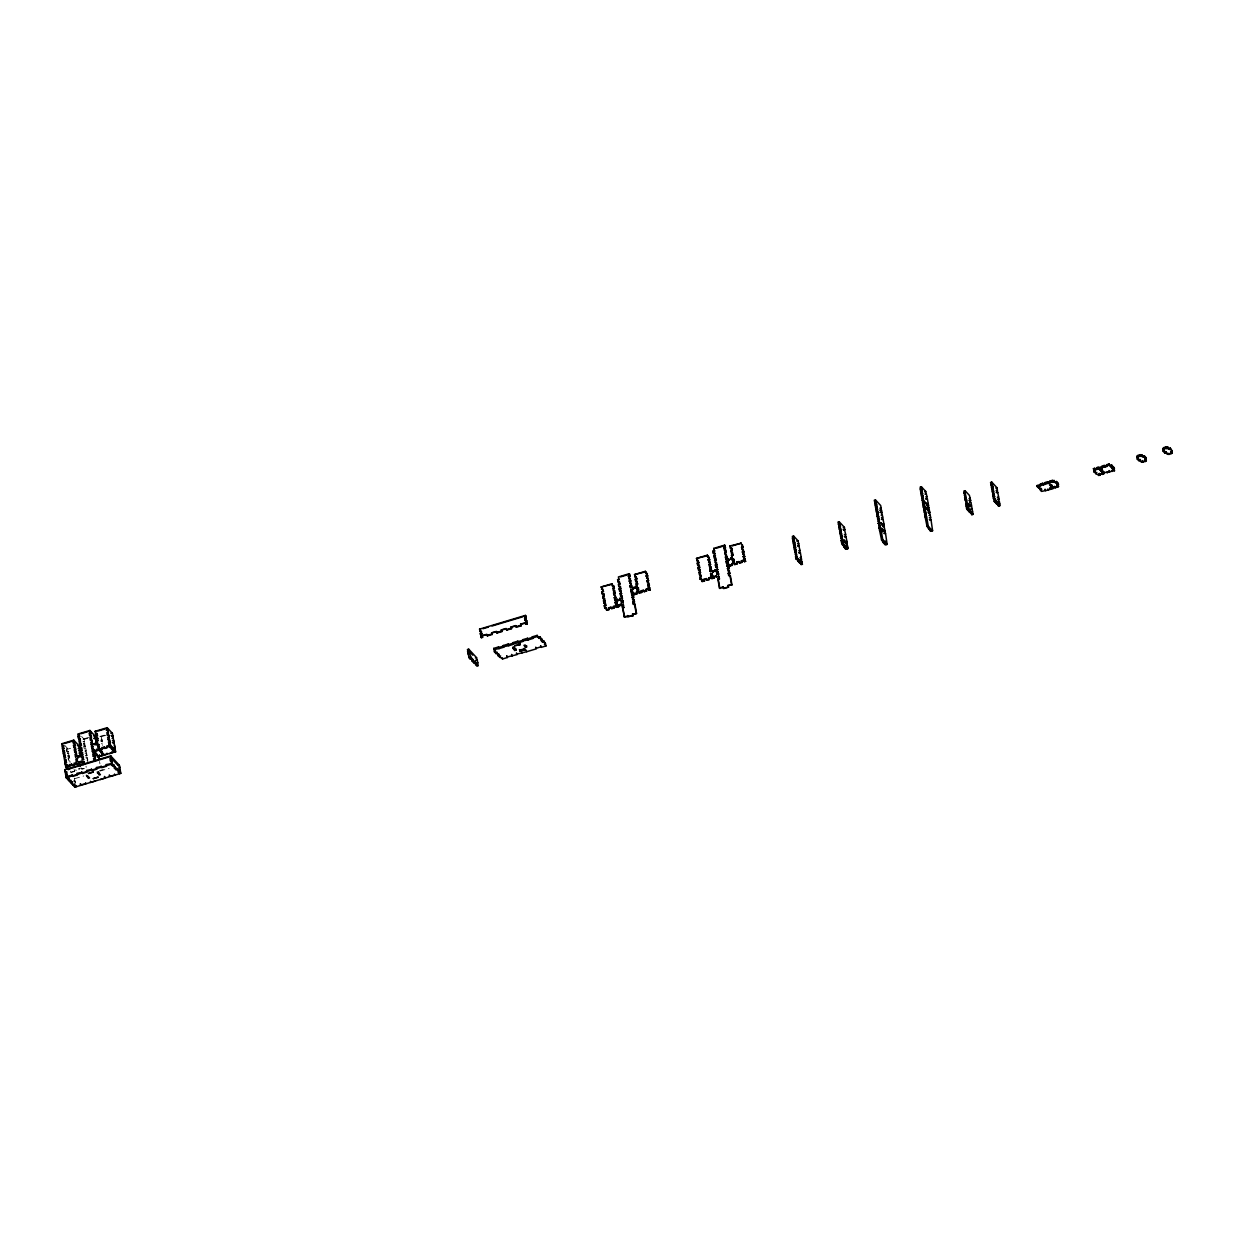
<?xml version="1.0" encoding="UTF-8"?>
<svg xmlns="http://www.w3.org/2000/svg" width="1234" height="1234" viewBox="0 0 1234 1234"><rect width="100%" height="100%" fill="white"/><g stroke="black" fill="none" stroke-linecap="round" stroke-linejoin="round"><path stroke-width="0.75" stroke-dasharray="5 3.75" d="M88.617 737.423L83.789 738.873L87.83 761.995M87.845 738.256L83.017 739.706L84.221 746.647L85.439 746.277L85.038 743.963L83.388 743.855L85.038 743.963M82.986 741.541L84.622 741.649L83.418 742.02M99.892 736.482L104.319 735.156M105.769 735.325L100.34 736.945L101.142 741.572L102.345 741.218L101.944 738.904L100.309 738.796L101.944 738.904M66.482 748.93L67.716 754.02L68.934 753.666L68.518 751.352L66.883 751.244L66.482 748.93L70.909 747.603M66.914 749.393L70.539 748.313M66.883 751.244L68.518 751.352M84.19 748.483L83.789 746.169L85.439 746.277M67.284 753.558L68.934 753.666M84.637 748.961L85.84 748.591L86.241 750.904L85.038 751.275L85.84 755.887L87.043 755.532L86.642 753.218L85.007 753.11L84.606 750.796L86.241 750.904M101.543 743.886L102.314 743.053M69.335 755.979L67.685 755.871L69.335 755.979L69.736 758.293L68.086 758.185L69.736 758.293M86.642 753.218L85.007 753.11M85.809 757.738L87.46 757.846L87.861 760.159L86.21 760.051L87.861 760.159M86.241 758.2L87.46 757.846M73.932 769.815L76.554 770.247M78.976 769.522L78.775 768.366L81.614 768.119L81.814 769.276L81.182 767.641M81.382 768.797L84.236 768.551L79.408 769.985L79.207 768.828M74.364 770.278L74.58 771.435L70.955 772.53L69.212 770.648M99.63 770.602L103.255 769.507M74.703 778.669L83.758 775.955M100.062 771.065L109.132 768.35M73.469 780.875L75.104 780.983L75.505 783.297M73.901 781.338L75.104 780.983M102.345 741.218L101.142 741.572M81.614 736.528L84.221 739.336L84.622 741.649M87.043 755.532L85.84 755.887M64.43 745.043L67.685 748.56L70.107 762.442M74.58 771.435L70.508 772.052L70.307 770.895M101.111 736.112L102.715 745.367M99.538 761.532L99.939 763.831M86.01 766.191L86.226 767.347M74.271 778.191L75.073 782.819M68.117 756.334L68.934 760.962L70.137 760.607L68.502 760.499L68.086 758.185"/><path stroke-width="1.5" d="M95.095 743.392L96.314 743.022L95.095 736.081L89.881 730.451L77.804 734.076L81.876 755.362L80.225 755.254L80.858 756.874M81.058 733.69L87.506 731.762M78.637 736.852L79.855 736.497L78.205 736.389L78.606 738.703L80.256 738.811M89.912 735.911L89.079 733.119L90.714 733.227L90.313 730.914L89.11 731.284L91.285 733.628M98.381 740.678L96.73 740.57L97.579 743.346L95.126 731.315L107.204 727.69L112.417 733.335L115.641 751.83L97.085 756.797L98.288 756.427L99.136 759.218L98.535 755.748M96.761 731.423L95.126 731.315M98.365 730.944L104.813 729.016M68.348 769.707L65.741 766.9L61.7 743.763L73.778 740.153L78.991 745.783L80.611 755.023L79.392 755.393M89.48 735.433L91.131 735.541L91.532 737.855L89.881 737.747L90.73 740.539M96.73 733.274L95.527 733.628L97.162 733.736L97.563 736.05M106.417 728.523L106.386 730.374L108.037 730.482L108.438 732.795L106.803 732.688L107.636 735.464M618.789 579.27L617.586 579.641L619.221 579.749L618.388 576.957L629.263 573.702L630.096 576.479L628.445 576.371L630.096 576.479M713.792 548.374L714.625 551.151L713.792 548.374L724.667 545.104L725.499 547.896L723.849 547.788L725.499 547.896M875.477 499.909L874.274 500.264L875.523 505.369L876.726 504.999L875.477 499.909L880.69 505.539L881.107 507.853L879.888 508.207M63.335 743.871L61.7 743.763M64.955 743.392L71.402 741.464M620.625 576.88L629.695 574.165M716.029 548.297L725.098 545.582M921.382 486.751L920.178 487.106L920.579 489.42L921.783 489.065L921.382 486.751L925.731 491.441L926.965 496.546L925.762 496.901M93.46 735.973L94.663 735.618L95.496 738.395L94.293 738.765M63.752 746.184L62.533 746.555M73.007 740.971L72.976 742.822L74.611 742.93L75.027 745.243L73.377 745.135L74.21 747.912M80.657 741.125L79.454 741.48M97.131 735.587L95.928 735.942L96.329 738.256L97.98 738.364M634.893 576.88L636.112 576.525L636.945 579.301L634.492 574.566L645.367 571.311L647.819 576.047L646.169 575.939L647.819 576.047M713.391 553.356L715.026 553.464L713.391 553.356L712.99 551.043L714.193 550.673M732.348 550.703L730.698 550.595L732.348 550.703L729.896 545.968L741.202 543.191L732.148 545.906M874.675 502.577L875.893 502.223M921.351 488.587L922.6 493.693L921.382 494.047L920.148 488.957L921.783 489.065M634.492 574.566L645.798 571.774M875.107 503.056L876.325 502.685M93.861 738.287L95.064 737.932M62.934 748.868L64.153 748.498L62.502 748.39L62.919 750.704L64.554 750.812M80.626 742.961L79.423 743.331L81.058 743.423L81.459 745.737M90.283 740.061L91.933 740.169L92.334 742.482L90.699 742.374L91.532 745.166M107.204 735.001L108.839 735.109L109.24 737.423L107.605 737.315L108.438 740.091M112.417 733.335L110.767 733.227M601.482 589.328L602.686 588.973L603.519 591.749L601.081 587.014L611.941 583.759L614.393 588.495L612.758 588.387L614.393 588.495M617.586 579.641L620.023 584.361L619.19 581.584M628.445 576.371L630.898 581.106L629.263 580.998L630.898 581.106M645.367 571.311L645.768 573.625L647.403 573.733M696.886 560.73L698.089 560.375L698.922 563.151L696.47 558.416L707.344 555.161L709.797 559.897L708.162 559.789L709.797 559.897M723.849 547.788L726.302 552.524L724.667 552.416L726.302 552.524M730.297 548.282L731.947 548.39M740.77 542.713L743.223 547.449L741.572 547.341L743.223 547.449M876.294 504.536L877.528 509.627L876.325 509.997L875.076 504.891L876.726 504.999M920.549 491.271L921.752 490.901M612.372 584.222L601.081 587.014M617.987 581.954L619.622 582.062M628.862 578.684L630.497 578.792M696.47 558.416L707.776 555.639M724.265 550.102L725.901 550.21M920.98 491.734L922.199 491.379M111.168 735.541L112.818 735.649L111.6 736.004M924.528 491.811L925.731 491.441M78.991 745.783L77.356 745.675M73.778 747.449L75.428 747.557L75.829 749.871L74.179 749.763L75.027 752.539M81.028 745.274L79.824 745.629L80.225 747.943L81.86 748.051M611.941 583.759L612.342 586.073L613.992 586.181M620.841 588.988L619.19 588.88L620.841 588.988L620.44 586.674L618.789 586.566L618.388 584.253L619.591 583.898M635.711 581.507L637.346 581.615L635.711 581.507L635.294 579.193L636.513 578.823M707.344 555.161L707.745 557.475L709.396 557.583M713.792 555.67L715.427 555.778L713.792 555.67L716.244 560.406L714.594 560.298L716.244 560.406M875.492 507.205L876.695 506.85M922.168 493.214L923.402 498.32L922.199 498.675L920.95 493.585L922.6 493.693M875.924 507.683L877.127 507.313M113.22 737.947L112.016 738.318M924.929 494.124L926.132 493.754M78.189 748.452L79.392 748.097L79.794 750.411M64.955 753.126L63.32 753.018L64.153 755.794L65.356 755.439L64.153 755.794M91.1 744.688L97.131 742.883M108.006 739.629L109.656 739.737L110.057 742.035L108.407 741.927L109.255 744.719M602.285 593.955L603.92 594.063L602.285 593.955L601.884 591.641L603.087 591.287M618.789 586.566L620.44 586.674M629.263 580.998L631.715 585.734L630.065 585.626L631.715 585.734M646.169 575.939L648.621 580.674L646.971 580.566L648.621 580.674M699.74 567.779L698.089 567.671L699.74 567.779L699.323 565.465L697.688 565.357L697.287 563.043L698.49 562.689M714.193 557.984L715.843 558.092M724.667 552.416L727.119 557.136L725.469 557.028L727.119 557.136M730.698 550.595L733.15 555.331L731.515 555.223L733.15 555.331M741.572 547.341L744.025 552.076L742.374 551.968L744.025 552.076M877.096 509.164L878.346 514.254L877.127 514.609L875.893 509.519L877.528 509.627M921.351 495.898L922.569 495.528M629.664 583.312L631.299 583.42M648.22 578.36L646.57 578.252M732.749 553.017L731.099 552.909M921.798 496.361L923.001 496.006M481.97 633.89L480.334 633.782L481.97 633.89L479.532 629.155L525.422 615.396L526.27 618.188L524.62 618.08L526.27 618.188M89.881 730.451L92.303 744.333L96.561 744.873M839.197 521.735L837.994 522.09L839.228 527.196L840.447 526.825L839.197 521.735L844.411 527.365L844.812 529.679L843.609 530.034M479.532 629.155L480.736 628.8M482.988 628.723L488.417 627.088M492.042 626.008L522.846 616.769M525.869 615.874L524.219 615.766M79.362 749.933L78.59 750.766M92.241 749.208L91.393 746.431L93.044 746.539M98.273 747.403L97.44 744.611L99.075 744.719M879.857 510.058L881.508 510.166L881.909 512.48L880.258 512.372L881.909 512.48M793.585 536.003L792.382 536.358L792.783 538.672L793.986 538.317L793.585 536.003L797.935 540.693L799.169 545.798L797.966 546.153M112.417 740.631L113.621 740.261L114.022 742.575L112.818 742.945M880.289 510.521L881.508 510.166M74.595 752.077L76.23 752.185L76.631 754.498L74.996 754.39L75.829 757.167M82.277 750.365L80.626 750.257L81.028 752.57L82.678 752.678M612.758 588.387L615.195 593.122L613.56 593.014L615.195 593.122M636.112 583.821L637.747 583.929L636.112 583.821L636.945 586.597L636.543 584.284M697.688 565.357L699.323 565.465M708.162 559.789L710.599 564.524L708.964 564.416L710.599 564.524M876.294 511.832L877.497 511.478M922.97 497.842L924.112 502.361L922.909 502.716L921.767 498.212L923.402 498.32M614.794 590.808L613.159 590.7M708.563 562.102L710.198 562.21M876.726 512.295L877.929 511.94M479.933 631.469L481.568 631.577M793.555 537.839L794.804 542.945L793.585 543.299L792.351 538.209L793.986 538.317M838.395 524.404L839.598 524.049M112.387 742.467L113.59 742.112M925.731 498.737L927.382 498.844L928.585 505.786L927.382 506.156M91.81 748.745L93.445 748.837M97.841 746.925L99.491 747.033M838.827 524.882L840.046 524.512M78.991 753.079L80.21 752.709L80.611 755.023M65.757 757.753L64.554 758.108M108.808 744.241L110.458 744.349L110.859 746.663M602.686 596.269L604.336 596.377L602.686 596.269L605.138 601.004L603.503 600.896L605.138 601.004M619.607 591.194L621.242 591.302L619.607 591.194L619.19 588.88M630.065 585.626L630.466 587.939L632.888 587.214L633.52 588.849L632.888 587.214M635.309 586.489L635.942 588.124L635.309 586.489L636.513 586.135M646.971 580.566L649.423 585.286L647.788 585.178L649.423 585.286M714.594 560.298L717.047 565.033L715.412 564.925L717.047 565.033M725.469 557.028L725.87 559.341L728.291 558.616L728.924 560.251L728.291 558.616M730.713 557.907L732.348 557.999L730.713 557.907L731.346 559.526M742.374 551.968L744.827 556.704L743.192 556.596L744.827 556.704M877.898 513.776L879.148 518.882L877.945 519.236L876.695 514.146L878.346 514.254M922.168 500.526L923.371 500.156M926.163 499.215L927.382 498.844M716.645 562.719L714.995 562.611M742.791 554.282L744.426 554.39M922.6 500.989L923.803 500.618M524.62 618.08L525.021 620.394L526.671 620.501L527.273 623.972L526.07 624.327L525.437 622.707L520.594 624.142L521.242 625.777L516.398 627.227L515.766 625.592L510.938 627.042L511.57 628.677L506.742 630.127L506.11 628.492L501.266 629.942L501.914 631.561L497.071 633.011L496.438 631.392L491.61 632.841L492.243 634.461L487.415 635.911L486.782 634.291L481.939 635.741L482.587 637.361L481.368 637.716L480.334 633.782M93.923 753.573L93.954 751.737L92.735 752.092L92.103 750.473L94.956 750.21M94.524 749.748L95.157 751.367L97.579 750.642L96.931 749.023L99.784 748.776M99.985 749.933L102.407 749.208L101.774 747.573L104.628 747.326M104.18 746.848L104.828 748.483L107.235 747.758L106.602 746.123L109.024 745.398L109.656 747.033L111.523 746.447L112.402 747.388L112.602 748.544L111.384 748.915L112.263 749.84L115.24 749.516L114.022 749.886M633.088 588.371L635.51 587.646M728.492 559.773L730.914 559.048M792.752 540.523L793.956 540.153M840.015 526.363L841.249 531.453L840.046 531.808L838.796 526.717L840.447 526.825M525.021 620.394L526.671 620.501M630.775 589.682L632.41 589.775L630.775 589.682L631.176 591.981L632.826 592.089L631.978 589.312M636.806 587.862L638.456 587.97L636.806 587.862L637.222 590.176L638.857 590.284L638.024 587.507M726.178 561.084L726.579 563.398L726.178 561.084L727.381 560.714L728.23 563.506L727.381 560.714M732.209 559.28L733.86 559.372L734.261 561.686L733.058 562.056L732.209 559.28L733.058 562.056M793.184 540.986L794.403 540.631M923.68 501.899L924.821 506.403L923.603 506.773L922.461 502.253L924.112 502.361M66.173 760.067L64.955 760.422M75.397 756.704L83.079 754.992M92.303 751.629L110.428 746.2L115.641 751.83M603.087 598.583L604.737 598.691M613.56 593.014L616.013 597.734L614.362 597.642L616.013 597.734M620.008 593.508L621.643 593.616L620.008 593.508L622.46 598.243L619.607 598.505L622.46 598.243M698.49 569.985L700.141 570.093L698.49 569.985L698.089 567.671M708.964 564.416L711.416 569.152L709.766 569.044L711.416 569.152M726.61 561.547L727.813 561.192M732.657 559.742L733.86 559.372M877.096 516.46L878.315 516.09M881.107 515.149L882.31 514.794L882.711 517.108L881.508 517.462M991.766 482.093L990.547 482.463L991.797 487.553L993 487.183L991.766 482.093L996.979 487.723L997.38 490.037L996.162 490.407M78.251 756.442L78.452 757.599L78.251 756.442L76.601 756.334L73.778 740.153M709.365 566.73L711.015 566.838M796.732 541.063L797.935 540.693M877.528 516.923L878.747 516.568M965.065 490.7L963.862 491.055L964.263 493.369L965.466 493.014L965.065 490.7L969.4 495.389L970.649 500.48L969.446 500.85M78.02 757.136L80.426 756.411M843.208 527.72L844.411 527.365M481.939 635.741L487.214 634.754L487.415 635.911M491.61 632.841L496.87 631.854L497.071 633.011M501.266 629.942L506.542 628.97L506.742 630.127M510.938 627.042L516.198 626.07L516.398 627.227M520.594 624.142L525.869 623.17L526.07 624.327M794.372 542.466L795.606 547.572L794.403 547.927L793.154 542.837L794.804 542.945M839.197 529.031L840.416 528.676M631.176 591.981L632.379 591.626M637.222 590.176L638.425 589.821M726.579 563.398L727.782 563.028M732.626 561.578L734.261 561.686M839.644 529.509L840.848 529.139M922.878 504.567L924.081 504.197M480.936 637.253L482.155 636.883M486.983 635.448L491.811 633.998M496.639 632.548L501.482 631.098M506.31 629.649L511.138 628.199M515.966 626.749L520.794 625.299M525.638 623.864L527.273 623.972M65.371 762.735L66.574 762.381L64.924 762.273L65.34 764.586L66.975 764.694M76.631 761.794L75.798 759.003L77.449 759.111M82.678 759.974L81.845 757.198L83.48 757.306M93.553 756.72L92.704 753.943L95.249 753.141L95.049 751.984L96.792 753.866M113.621 747.573L114.839 747.202L114.423 744.889M620.409 595.821L622.044 595.929M647.788 585.178L650.241 589.914L649.022 590.284L648.39 588.649L645.968 589.374L646.616 591.009L644.194 591.734L643.562 590.099L641.14 590.824L641.773 592.459L639.366 593.168L638.734 591.549L636.312 592.274L636.945 593.893L634.538 594.618L633.89 592.999L631.484 593.724L632.116 595.343L633.32 594.989L633.721 597.302L632.086 597.194L633.721 597.302M698.891 572.298L700.542 572.406L698.891 572.298L701.344 577.034L700.511 574.257L699.308 574.612M715.813 567.239L717.448 567.332L715.813 567.239L715.412 564.925M743.192 556.596L745.644 561.331L744.426 561.686L743.793 560.066L741.372 560.791L742.02 562.411L739.598 563.136L738.965 561.516L736.544 562.226L737.176 563.861L734.77 564.586L734.137 562.951L731.716 563.676L732.348 565.311L729.942 566.036L729.294 564.401L726.888 565.126L727.52 566.761L728.723 566.391L729.124 568.704L727.489 568.596L729.124 568.704M923.31 505.03L924.513 504.675M926.981 503.842L928.184 503.472M990.948 484.777L992.167 484.407M101.728 751.799L100.525 752.169L101.389 753.11L102.592 752.74L101.527 750.642M648.189 587.492L649.824 587.6M743.593 558.909L745.228 559.017M843.177 529.571L844.812 529.679M991.396 485.24L992.599 484.869M797.565 543.839L798.768 543.484M793.555 545.15L794.773 544.78M840.817 530.99L842.051 536.08L840.848 536.435L839.614 531.345L841.249 531.453M924.374 505.94L925.423 509.873L924.22 510.244L923.171 506.295L924.821 506.403M883.112 519.421L881.477 519.313L883.112 519.421L884.331 526.347L883.128 526.717M926.95 505.678L928.585 505.786M631.484 593.724L634.338 593.461L634.538 594.618M636.312 592.274L639.166 592.027L639.366 593.168M641.14 590.824L643.994 590.577L644.194 591.734M645.968 589.374L648.822 589.127L649.022 590.284M726.888 565.126L729.726 564.879L729.942 566.036M731.716 563.676L734.569 563.429L734.77 564.586M736.544 562.226L739.397 561.979L739.598 563.136M741.372 560.791L744.225 560.529L744.426 561.686M794.002 545.613L795.205 545.258M76.2 761.316L77.85 761.424M82.246 759.512L83.881 759.62M93.121 756.257L94.756 756.365L95.157 758.679L93.522 758.571L94.355 761.347M95.789 755.378L96.992 755.023M603.503 600.896L605.94 605.632L605.107 602.84M614.362 597.642L614.763 599.94L617.185 599.23L617.818 600.85L617.185 599.23M631.685 594.881L633.32 594.989M634.091 594.156L636.513 593.431M638.934 592.706L641.341 591.981M643.762 591.256L646.184 590.531M648.59 589.806L650.241 589.914M709.766 569.044L710.167 571.357L712.589 570.632L713.221 572.252L712.589 570.632M715.01 569.907L717.849 569.645L715.01 569.907L715.643 571.527L715.442 570.37M727.088 566.283L728.723 566.391M729.495 565.558L731.916 564.833M734.338 564.108L736.744 563.383M739.166 562.673L741.588 561.948M743.994 561.223L745.644 561.331M877.497 518.774L879.95 523.509L878.315 523.401L879.95 523.509M923.371 507.452L924.59 507.097M963.831 492.906L966.268 497.626L964.633 497.533L966.268 497.626M992.568 486.72L993.802 491.811L992.599 492.181L991.365 487.075L993 487.183M102.052 752.894L104.767 755.085M112.926 749.624L113.127 750.781L114.33 750.426L113.266 748.328L113.466 749.485M603.904 603.21L605.539 603.318M614.763 599.94L617.617 599.693M710.167 571.357L713.021 571.095M797.534 545.69L799.169 545.798M877.914 521.087L879.549 521.195M923.803 507.93L925.022 507.56M964.232 495.22L965.867 495.328M928.894 507.529L927.243 507.421L928.894 507.529L929.295 509.843L928.091 510.197M66.173 767.363L69.798 766.283L69.166 764.648L72.004 764.401M71.572 763.923L72.204 765.558L74.626 764.833L73.994 763.198L76.847 762.951M76.4 762.473L77.048 764.108L79.454 763.383L78.822 761.748L81.675 761.501M617.386 600.372L620.239 600.125M712.789 571.789L715.211 571.064M795.174 547.094L796.408 552.184L795.205 552.554L793.971 547.464L795.606 547.572M840.015 533.659L841.218 533.289M99.306 754.915L99.507 756.072L102.36 755.81L102.144 754.653M104.335 754.622L107.188 754.36L106.988 753.203M113.991 751.722L115.209 751.367L114.808 749.053M840.447 534.121L841.65 533.767M65.741 766.9L84.282 761.933M620.609 604.274L620.81 605.431L623.664 605.184L621.242 605.909L620.609 604.274L618.203 604.999L618.836 606.634L616.414 607.359L615.781 605.724L613.36 606.449L614.008 608.084L611.586 608.809L610.953 607.174L608.532 607.899L609.164 609.534L606.758 610.244L606.341 607.946L604.706 607.838L604.305 605.524L605.508 605.154M615.18 602.254L616.815 602.362L617.216 604.675L616.013 605.046L615.18 602.254L616.013 605.046M621.211 600.449L621.612 602.763L621.211 600.449L622.43 600.094L623.263 602.871L622.43 600.094M714.039 576.88L716.445 576.155L713.591 576.417L714.239 578.036L711.817 578.761L711.185 577.142L708.763 577.867L709.396 579.486L706.989 580.211L706.357 578.592L703.935 579.301L704.568 580.936L702.161 581.661L701.745 579.348L700.11 579.24L699.709 576.926L700.912 576.556M710.583 573.671L712.219 573.779L712.62 576.093L711.416 576.448L710.583 573.671L711.416 576.448M716.615 571.851L717.016 574.165L716.615 571.851L717.818 571.496L718.666 574.273L717.818 571.496M924.991 509.411L926.225 514.501L925.022 514.871L923.772 509.765L925.423 509.873M991.766 489.389L992.969 489.034M995.761 488.093L996.979 487.723M615.612 602.732L616.815 602.362M621.643 600.912L622.861 600.557M711.015 574.134L712.219 573.779M717.047 572.329L718.265 571.959M992.198 489.867L993.401 489.497M844.411 534.661L845.629 534.307L844.38 529.201M794.372 549.778L795.575 549.408M794.804 550.241L796.007 549.886M64.8 769.646L110.705 755.887L119.39 765.265L120.809 773.363L74.904 787.122L66.22 777.728L64.8 769.646L65.217 771.96L66.852 772.068M604.706 607.838L606.341 607.946M615.581 604.567L617.216 604.675M621.612 602.763L622.831 602.393M632.086 597.194L634.538 601.93L632.888 601.822L634.538 601.93M700.11 579.24L701.745 579.348M710.985 575.985L712.62 576.093M717.016 574.165L718.234 573.81M727.489 568.596L729.942 573.332L728.291 573.224L729.942 573.332M878.315 523.401L880.768 528.137L879.117 528.029L880.768 528.137M881.385 524.836L883.93 524.049M924.189 512.079L925.392 511.724M964.633 497.533L965.034 499.832L966.685 499.94L967.379 503.996L965.744 503.888L967.379 503.996M969.045 498.536L970.248 498.166M65.248 770.109L66.019 769.276M68.256 769.198L111.137 756.349L111.538 758.663L109.903 758.555L110.736 761.347M468.735 649.177L469.151 651.49L467.933 651.861L467.532 649.547L468.735 649.177L476.555 657.629L477.805 662.72L475.26 663.522L473.517 661.64L473.717 662.797L474.936 662.442L474.735 661.285L477.974 665.728L476.771 666.082L475.26 663.522M632.487 599.508L634.137 599.616M729.541 571.018L727.89 570.91M844.38 536.512L846.03 536.62L847.234 543.562L846.03 543.916M878.716 525.715L880.351 525.823M924.621 512.557L925.824 512.187M965.034 499.832L966.685 499.94M798.768 550.78L799.987 550.41L798.737 545.32M844.827 536.975L846.03 536.62M928.384 511.94L929.588 511.57L929.804 512.727L928.585 513.097M840.416 535.972L842.868 540.708L841.218 540.6L842.868 540.708M608.964 608.377L611.385 607.652M613.792 606.927L616.213 606.202M618.635 605.478L621.041 604.753M704.367 579.779L706.789 579.054M709.195 578.33L711.617 577.605M840.817 538.286L842.467 538.394M882.68 526.239L884.331 526.347M928.153 512.619L929.804 512.727M969.014 500.372L970.649 500.48M996.131 492.243L997.782 492.351L998.985 499.292L997.782 499.647M467.501 651.382L468.704 651.028L471.45 658.678L470.247 659.049L468.951 657.629L467.933 651.861M605.909 607.467L606.31 609.781L609.164 609.534M610.953 607.174L611.154 608.331L614.008 608.084M615.781 605.724L615.982 606.881L618.836 606.634M701.313 578.869L701.714 581.183L704.568 580.936M706.357 578.592L706.558 579.733L709.396 579.486M711.185 577.142L711.386 578.299L714.239 578.036M716.013 575.692L716.214 576.849L718.635 576.124L719.468 578.9L717.833 578.792L719.468 578.9M930.282 530.867L930.081 529.71L931.377 531.129L932.596 530.759L931.284 529.355L931.485 530.512L930.282 530.867L927.043 526.424L924.59 514.393L926.225 514.501M992.167 491.703L994.619 496.438L992.969 496.33L994.619 496.438M996.578 492.721L997.782 492.351M798.737 552.616L800.388 552.724L801.591 559.665L800.388 560.035M719.067 576.587L716.214 576.849M992.568 494.016L994.218 494.124M799.185 553.094L800.388 552.724M794.773 552.092L797.226 556.812L795.575 556.704L797.226 556.812M795.174 554.39L796.825 554.498M929.403 517.709L930.606 517.354L930.205 515.041L928.986 515.396M969.415 502.685L971.05 502.793L971.451 505.107L968.921 505.909L969.122 507.066M67.253 774.381L65.618 774.273L66.651 778.207L67.855 777.836L67.222 776.217L72.498 775.245M110.304 760.869L111.955 760.977L112.556 764.448L111.353 764.818M467.902 653.696L469.121 653.341M622.43 607.39L624.065 607.498L622.43 607.39L624.481 617.108L633.135 615.735L632.502 614.1L636.559 613.483L632.934 614.578M632.888 601.822L633.289 604.136L634.939 604.244L636.559 613.483M728.291 573.224L728.692 575.538L730.343 575.646L731.963 584.901L727.906 585.518L731.963 584.901M879.518 530.327L881.169 530.435L882.773 539.69L886.027 544.132L884.809 544.502L881.57 540.06L879.117 528.029M924.991 516.707L926.626 516.815L928.246 526.07L931.485 530.512M468.334 654.174L469.552 653.804M633.289 604.136L634.939 604.244M879.95 530.805L881.169 530.435M925.423 517.185L926.626 516.815M841.218 540.6L841.619 542.914L843.269 543.022L846.709 548.621L846.509 547.464L844.642 548.035M843.624 542.25L846.832 541.248M883.899 525.885L885.133 530.975L882.387 530.62L882.588 531.777M841.619 542.914L843.269 543.022M965.744 503.888L966.145 506.202L967.348 505.832L968.088 508.038L966.453 507.93L968.088 508.038M1040.925 485.61L1040.725 484.453L1037.1 485.533L1037.3 486.69L1040.925 485.61L1040.293 483.99L1042.715 483.265L1043.347 484.885L1045.753 484.16L1045.121 482.54L1047.543 481.815L1048.175 483.435L1050.597 482.71L1049.949 481.09L1052.371 480.365L1053.003 481.985L1056.72 482.679L1058.464 484.546L1057.26 484.916L1057.06 483.759L1058.263 483.389L1058.464 484.546M72.05 774.767L72.698 776.402L77.526 774.952L76.894 773.317L82.154 772.345M81.722 771.867L82.354 773.502L87.182 772.052L86.55 770.432L91.825 769.445M91.378 768.983L92.026 770.602L96.854 769.152L96.221 767.533L101.481 766.545M101.049 766.083L101.682 767.702L106.51 766.252L105.877 764.633L111.153 763.661M493.677 648.405L495.42 650.287L494.202 650.642L494.402 651.799L495.621 651.444L493.677 648.405L498.505 646.955L499.138 648.59L503.981 647.14L503.333 645.505L508.177 644.071L508.809 645.691L513.637 644.241L513.005 642.621L517.833 641.171L518.465 642.791L523.309 641.341L522.661 639.721L527.504 638.271L528.137 639.891L532.965 638.456L532.332 636.821L537.16 635.371L539.104 638.41L540.307 638.04L542.05 639.922L540.831 640.292L542.574 642.158L543.778 641.803L545.521 643.685L544.317 644.04L546.045 645.922L541.217 647.372L540.585 645.737M966.145 506.202L967.78 506.31M993.37 498.644L995.02 498.752L996.285 502.007L996.085 500.85L994.218 501.42L992.969 496.33M997.38 497.333L998.584 496.978M1043.146 483.728L1045.553 483.003M1047.975 482.278L1050.396 481.553M1052.803 480.828L1054.021 480.473L1055.517 483.034M1093.401 468.673L1095.129 470.555L1093.926 470.91L1094.126 472.067L1095.329 471.697L1093.401 468.673L1094.604 468.303L1095.237 469.938L1097.658 469.213L1097.011 467.578L1098.229 467.223L1099.725 469.784L1100.944 469.429L1099.864 467.331L1102.286 466.606L1102.486 467.763L1099.525 468.627M1102.486 467.763L1101.854 466.143L1104.26 465.419L1104.908 467.038L1107.314 466.313L1106.682 464.694L1109.104 463.969L1110.6 466.529L1112.482 465.943L1112.682 467.1L1111.603 465.017L1110.399 465.372M1138.38 456.996L1138.18 455.84L1136.977 456.21L1137.177 457.367L1138.38 456.996L1137.748 455.377L1140.17 454.652L1140.802 456.272L1144.52 456.966L1146.263 458.847L1145.044 459.202L1144.843 458.045L1146.062 457.691L1146.263 458.847M1164.325 449.222L1164.125 448.065L1162.922 448.436L1163.122 449.592L1164.325 449.222L1163.693 447.603L1166.115 446.878L1166.747 448.497L1170.464 449.191L1172.207 451.058L1171.004 451.428L1172.3 452.832L1171.097 453.202L1170.896 452.045L1171.529 453.665L1169.107 454.39L1167.472 454.282L1165.96 451.721L1167.472 454.282M845.599 543.454L847.234 543.562M498.937 647.434L503.781 645.984M508.609 644.534L513.437 643.084M518.265 641.634L523.108 640.184M527.936 638.734L532.764 637.299M797.426 557.969L797.627 559.125L796.424 559.496L796.223 558.339L797.426 557.969L801.19 564.648L802.409 564.293L801.159 559.203L799.956 559.557M842.066 543.376L842.267 544.533L843.47 544.179M993.817 499.122L995.02 498.752M1040.493 485.147L1043.347 484.885M1045.121 482.54L1045.321 483.697L1048.175 483.435M1049.949 481.09L1050.165 482.247L1053.003 481.985M1095.036 468.781L1097.458 468.056M1104.692 465.881L1107.114 465.156M1140.602 455.115L1141.805 454.76L1143.316 457.32M1166.546 447.34L1167.75 446.986L1169.261 449.546M66.22 777.728L112.124 763.985L120.809 773.363M493.878 649.562L499.138 648.59M503.333 645.505L503.534 646.662L508.809 645.691M513.005 642.621L513.205 643.778L518.465 642.791M522.661 639.721L522.861 640.878L528.137 639.891M532.332 636.821L532.533 637.978L537.361 636.528L539.104 638.41M795.575 556.704L795.976 559.017L797.627 559.125M799.987 557.722L801.19 557.352M1093.602 469.83L1095.237 469.938M1097.011 467.578L1099.725 469.784M1102.055 467.285L1104.908 467.038M1106.682 464.694L1106.883 465.85L1109.304 465.125L1110.6 466.529M1137.949 456.534L1140.802 456.272M1163.893 448.76L1166.747 448.497M468.951 657.629L470.154 657.275M883.899 533.181L885.534 533.289L887.123 544.379L885.919 544.749L884.608 543.346L884.809 544.502M929.372 519.56L931.007 519.668L932.596 530.759M997.35 499.184L998.985 499.292M1055.317 481.877L1056.52 481.522L1058.263 483.389M67.222 776.217L69.166 779.256L67.963 779.61L67.762 778.453L68.965 778.099M112.448 765.065L113.651 764.694L115.595 767.733L114.392 768.103L114.191 766.946M470.247 659.049L470.046 657.892L471.249 657.521L474.936 662.442M538.903 637.253L540.106 636.898L542.05 639.922M796.223 558.339L797.519 559.742L798.722 559.388M842.267 544.533L843.562 545.937L844.781 545.582M884.331 533.659L885.534 533.289M929.804 520.023L931.007 519.668M1143.116 456.164L1144.319 455.809L1146.062 457.691M1163.215 451.351L1164.433 450.996L1164.233 449.839L1163.014 450.209L1163.215 451.351L1164.958 453.233L1166.161 452.878M1169.061 448.389L1170.264 448.035L1172.207 451.058M966.453 507.93L969.168 510.136L968.952 508.979L967.749 509.349L967.95 510.49L969.831 509.92L973.071 514.362L971.868 514.717L969.492 511.215L969.693 512.372L972.562 511.462L971.451 505.107M843.562 545.937L845.506 548.976L848.051 548.174L847.65 545.86L846.431 546.23M1037.3 486.69L1041.558 489.62L1040.339 489.975L1040.139 488.834L1041.357 488.463L1041.558 489.62M520.208 644.672L514.948 645.644L520.208 644.672L520.008 643.516M797.519 559.742L797.719 560.899L798.922 560.544M843.763 547.094L844.981 546.739M970.526 509.056L971.729 508.686M1136.977 456.21L1138.272 457.613L1137.069 457.984L1137.27 459.141L1138.473 458.77L1137.177 457.367M117.754 765.173L118.958 764.802L119.806 767.579L118.587 767.949M475.352 657.984L476.555 657.629M994.218 501.42L995.082 502.361L996.964 501.791L998.028 503.888M997.751 501.498L999.401 501.606L999.802 503.919L998.584 504.274M1052.216 485.209L1051.013 485.564L1051.214 486.72L1052.432 486.366L1050.689 484.484L1049.486 484.854L1051.214 486.72M1100.605 470.725L1102.471 470.139L1102.672 471.295L1101.468 471.666L1100.404 469.568L1101.468 471.666M1114.209 467.825L1112.343 468.411L1111.263 466.313L1111.464 467.47L1113.346 466.884L1114.209 467.825L1114.41 468.982L1113.207 469.352L1113.006 468.195L1114.518 470.756L1109.243 471.727L1109.042 470.57L1109.674 472.206L1102.332 472.607L1103.643 474.01L1102.425 474.38L1101.792 472.745M119.39 765.265L118.186 765.635L112.541 759.527M470.046 657.892L471.789 659.774L472.992 659.403M497.148 652.169L495.945 652.524L496.145 653.681L497.348 653.326L499.091 655.192L497.888 655.562L497.688 654.406L498.891 654.035L499.091 655.192M512.85 647.464L514.069 647.094L515.797 648.976L515.997 650.133L514.794 650.488L512.85 647.464L514.794 650.488M540.631 639.135L541.849 638.765M798.583 561.84L799.802 561.47M1093.926 470.91L1095.669 472.792L1096.872 472.421M1141.527 462.056L1140.015 459.495L1138.812 459.85L1141.527 462.056L1145.584 461.439L1144.936 459.819L1145.584 461.439M801.56 561.516L800.357 561.871L802.409 564.293M967.749 509.349L968.829 511.431L970.032 511.077M995.082 502.361L994.882 501.205L995.946 503.302L997.828 502.732L999.771 505.755L998.553 506.125L996.625 503.086L996.825 504.243L998.692 503.657M72.436 781.847L71.233 782.217L71.433 783.374L72.636 783.004L70.909 781.122L69.69 781.492L67.762 778.453M86.611 776.417L87.815 776.063L89.558 777.944L88.339 778.299L86.411 775.26M97.471 773.163L98.689 772.808L100.417 774.674L99.214 775.045L97.27 772.006M471.789 659.774L471.99 660.915L473.193 660.56M513.051 648.606L514.269 648.251L515.997 650.133M797.719 560.899L799.462 562.781L802.007 561.979M1094.126 472.067L1098.815 475.46L1100.018 475.09L1099.386 473.47L1100.018 475.09M476.956 659.943L475.753 660.298L477.404 660.406M799.462 562.781L799.262 561.624L800.558 563.028L801.761 562.673M845.506 548.976L845.305 547.819L846.601 549.223L848.051 548.174M514.593 649.331L515.797 648.976M526.671 645.721L525.468 646.076L525.669 647.233L526.872 646.878L525.129 644.996L523.926 645.351L525.669 647.233M545.521 643.685L543.577 640.647L542.374 641.001L542.574 642.158M1040.339 489.975L1041.65 491.394L1048.129 490.052L1047.928 488.895M1052.957 488.602L1052.324 486.983L1052.957 488.602L1048.129 490.052M1052.525 488.14L1057.785 487.152L1057.152 485.533L1057.785 487.152M1057.353 486.69L1058.556 486.319L1057.06 483.759M1099.818 473.949L1098.599 474.303L1098.815 475.46M1103.643 474.01L1103.443 472.853L1102.224 473.224L1102.425 474.38M624.034 616.645L628.091 616.028M717.833 578.792L719.437 588.047L723.062 586.952L723.71 588.587L728.538 587.137L728.338 585.98M719.437 588.047L723.494 587.43M800.558 563.028L800.758 564.185L801.977 563.83M881.57 540.06L882.773 539.69M927.043 526.424L928.246 526.07M970.556 513.313L972.438 512.727L973.071 514.362M997.689 505.184L998.892 504.814M1099.587 474.627L1101.993 473.902M1145.152 460.976L1146.355 460.606L1144.843 458.045M627.659 615.55L627.859 616.707L633.135 615.735M723.062 586.952L723.263 588.109L728.538 587.137M971.22 513.097L972.87 513.205M118.557 769.785L120.207 769.893L118.988 770.263L117.137 768.458L117.338 769.615L116.119 769.97L114.392 768.103M497.688 654.406L499.415 656.287L500.634 655.917M519.961 650.133L524.789 648.683L524.99 649.84L520.162 651.29L519.514 649.655L520.162 651.29M882.881 541.464L884.084 541.094M928.338 527.843L929.557 527.473M519.715 650.812L524.99 649.84M75.906 785.611L76.122 786.768L74.379 784.886L73.176 785.24L71.233 782.217M475.46 664.679L476.663 664.308M497.888 655.562L502.562 658.956L507.405 657.506L506.758 655.886L507.405 657.506M883.081 542.621L884.284 542.25M928.539 528.985L929.757 528.63M74.472 786.66L75.675 786.289L75.475 785.132M80.318 783.683L80.519 784.839L85.778 783.868L85.578 782.711M104.905 776.911L105.106 778.068L100.278 779.518M109.302 774.998L109.502 776.155L114.762 775.183L114.561 774.027M119.174 773.255L120.377 772.9L119.775 769.43M506.958 657.028L517.061 654.606L516.861 653.449M516.429 652.987L516.63 654.143L526.717 651.706L526.085 650.087M526.717 651.706L536.389 648.822L535.757 647.187L535.957 648.344L540.785 646.894M1162.922 448.436L1164.233 449.839M1163.122 449.592L1164.433 450.996M1145.044 459.202L1146.355 460.606M1137.27 459.141L1139.013 461.007M1111.603 465.017L1112.482 465.943M1114.41 468.982L1113.346 466.884M1111.464 467.47L1112.343 468.411M1113.207 469.352L1114.518 470.756M1102.471 470.139L1101.607 469.213L1102.672 471.295M1100.944 469.429L1099.864 467.331M1102.132 471.45L1103.443 472.853M1057.26 484.916L1058.556 486.319M1037.1 485.533L1038.612 488.109M1040.139 488.834L1041.65 491.394M997.38 490.037L997.35 491.888M999.802 503.919L999.771 505.755M996.085 500.85L996.964 501.791M995.946 503.302L996.825 504.243M972.562 511.462L972.438 512.727M968.952 508.979L969.831 509.92M966.654 509.087L967.95 510.49M968.829 511.431L969.693 512.372M926.965 496.546L926.935 498.382M929.295 509.843L929.588 511.57M930.606 517.354L930.575 519.19M881.107 507.853L881.076 509.688M882.31 514.794L881.477 512.002M882.711 517.108L882.68 518.943M885.133 530.975L885.102 532.826M883.606 530.265L881.863 528.383L883.806 531.422M885.827 542.975L887.123 544.379M845.629 534.307L845.599 536.142M846.509 547.464L847.82 548.868M799.987 550.41L799.956 552.261M741.973 549.654L742.004 547.803M729.896 545.968L730.729 548.76M725.068 554.729L725.098 552.878M725.87 559.341L725.901 557.506M712.99 551.043L713.823 553.819M728.692 575.538L728.723 573.687M697.287 563.043L698.12 565.835M647.387 582.864L647.418 581.029M635.294 579.193L636.142 581.97M630.373 587.369L630.497 586.104M613.961 595.328L613.992 593.477M601.884 591.641L602.716 594.418M604.305 605.524L605.138 608.3M494.402 651.799L496.145 653.681M467.532 649.547L472.745 655.177M477.805 662.72L477.974 665.728M471.99 660.915L473.717 662.797M113.127 750.781L114.438 752.2L114.238 751.043M109.595 753.635L112.016 752.91L111.816 751.768M95.897 740.708L96.314 743.022M96.36 743.716L96.129 744.395M98.581 749.131L99.645 751.228L100.864 750.858L99.352 748.298M102.252 754.036L103.563 755.455L103.363 754.298M79.439 734.184L79.408 736.019M99.507 756.072L99.738 755.378M93.753 750.581L95.558 760.992M93.522 751.259L98.735 756.905M109.502 776.155L109.733 775.461M84.699 764.247L83.85 761.471M83.48 764.602L83.079 762.288L81.876 762.658L81.243 761.023M95.45 780.968L90.606 782.418L90.406 781.261M79.547 765.157L80.426 766.083M67.376 767.008L66.543 764.216M68.688 768.412L69.551 769.353M80.519 784.839L80.75 784.161M1172.099 451.675L1172.3 452.832M1170.264 448.035L1170.464 449.191M1167.75 446.986L1167.95 448.143M1168.906 453.233L1169.107 454.39M1166.115 446.878L1166.315 448.035M1164.757 452.076L1164.958 453.233M1144.319 455.809L1144.52 456.966M1142.962 461.007L1143.162 462.164M1141.805 454.76L1142.005 455.917M1142.53 460.544L1142.73 461.701M1140.17 454.652L1140.37 455.809M1140.015 459.495L1140.216 460.652M1111.896 470.324L1112.096 471.481M1109.104 463.969L1109.304 465.125M1107.068 471.774L1107.268 472.931M1104.26 465.419L1104.461 466.575M1104.214 472.02L1104.415 473.177M1098.229 467.223L1098.43 468.38M1095.669 472.792L1095.869 473.949M1094.604 468.303L1094.805 469.46M1056.52 481.522L1056.72 482.679M1054.021 480.473L1054.222 481.63M1055.163 486.72L1055.379 487.877M1054.731 486.258L1054.931 487.415M1052.371 480.365L1052.571 481.522M1053.527 486.612L1053.728 487.769M1050.335 488.17L1050.535 489.327M1049.178 481.923L1049.378 483.08M1049.903 487.708L1050.103 488.849M1047.543 481.815L1047.743 482.972M1045.707 490.777L1045.075 489.142L1045.275 490.299M1042.715 483.265L1042.915 484.422M1039.614 486.582L1039.815 487.738M998.553 498.829L998.954 501.127M997.828 502.732L998.553 506.125M993.37 491.348L993.771 493.662M994.188 495.975L994.589 498.289M993 494.495L993.401 496.808M970.217 500.017L970.618 502.331M971.667 513.56L971.868 514.717M965.034 492.536L965.435 494.849M965.836 497.163L966.237 499.477M966.947 503.518L967.348 505.832M967.657 507.575L967.857 508.732M964.664 495.682L965.065 497.996M965.466 500.31L966.176 504.351M966.577 506.665L966.885 508.408M928.153 505.323L928.446 507.051M929.356 512.264L929.773 514.578M925.793 514.038L926.194 516.352M885.272 541.047L885.919 544.749M878.716 518.403L879.117 520.717M879.518 523.031L879.919 525.345M880.32 527.658L880.737 529.972M878.346 521.55L878.747 523.864M879.148 526.178L879.549 528.491M846.802 543.083L847.203 545.397M846.401 548.066L846.601 549.223M841.619 535.602L842.02 537.916M842.436 540.23L842.837 542.544M841.249 538.749L841.65 541.063M795.976 551.721L796.377 554.035M796.794 556.349L797.195 558.663M795.606 554.868L796.007 557.182M742.374 544.672L742.775 546.986M743.192 549.284L743.593 551.598M743.994 553.912L744.395 556.226M744.796 558.539L745.197 560.853M742.822 552.431L743.223 554.745M743.624 557.058L744.025 559.372M741.819 561.254L742.02 562.411M736.976 562.704L737.176 563.861M731.5 547.927L731.916 550.241M732.317 552.554L732.718 554.868M733.428 558.909L733.829 561.223M731.947 555.701L732.348 557.999M731.515 555.223L731.916 557.537M732.148 564.154L732.348 565.311M724.667 545.104L725.068 547.418M725.469 549.732L725.87 552.045M726.271 554.359L726.672 556.673M728.291 565.928L728.692 568.242M729.093 570.555L729.51 572.869M729.911 575.167L731.515 584.422M724.296 548.251L724.697 550.565M727.32 565.604L727.52 566.761M727.906 585.518L728.106 586.674M714.594 552.986L714.995 555.3M715.396 557.614L715.813 559.928M716.214 562.241L716.615 564.555M717.016 566.869L717.417 569.183M718.635 576.124L719.036 578.438M714.224 556.133L714.625 558.447M715.843 565.388L716.244 567.702M718.265 579.27L719.869 588.51M713.591 576.417L713.807 577.574M708.964 557.12L709.365 559.434M709.766 561.748L710.167 564.061M710.568 566.36L710.985 568.673M711.787 573.301L712.188 575.615M708.594 560.267L708.995 562.565M709.396 564.879L709.797 567.193M710.198 569.506L710.614 571.82M708.763 577.867L708.964 579.024M703.935 579.301L704.136 580.458M698.891 565.002L699.292 567.316M699.709 569.63L700.11 571.944M696.917 558.894L697.318 561.208M698.521 568.149L698.922 570.463M699.339 572.777L699.74 575.075M646.971 573.255L647.372 575.568M647.788 577.882L648.189 580.196M648.59 582.51L648.991 584.823M649.393 587.137L649.794 589.451M648.22 585.656L648.621 587.97M646.415 589.852L646.616 591.009M641.572 591.302L641.773 592.459M636.914 581.137L637.315 583.451M634.924 575.029L635.325 577.342M637.253 588.34L637.654 590.654M636.744 592.736L636.945 593.893M629.263 573.702L629.664 576.016M630.065 578.33L630.466 580.643M630.867 582.957L631.268 585.271M632.888 594.51L633.289 596.824M633.69 599.138L634.106 601.452M634.507 603.765L636.112 613.02M628.893 576.849L629.294 579.162M629.695 581.476L630.096 583.79M631.206 590.145L631.607 592.459M631.916 594.186L632.116 595.343M632.518 597.657L632.919 599.971M633.32 602.285L633.736 604.598M632.502 614.1L632.703 615.257M619.992 586.212L620.409 588.525M620.81 590.839L621.211 593.153M621.612 595.467L622.013 597.78M623.232 604.706L623.633 607.02M618.018 580.103L618.419 582.417M619.638 589.358L620.039 591.672M620.44 593.986L620.841 596.3M622.861 607.853L624.481 617.108M619.607 598.505L619.807 599.662M618.203 604.999L618.404 606.156M613.56 585.703L613.961 588.016M614.362 590.33L614.763 592.644M615.164 594.958L615.581 597.271M616.383 601.899L616.784 604.213M614.794 598.104L615.211 600.418M613.36 606.449L613.56 607.606M608.532 607.899L608.732 609.056M603.488 593.585L603.889 595.899M604.305 598.212L604.706 600.526M603.117 596.732L603.534 599.045M603.935 601.359L604.336 603.673M545.844 644.765L546.045 645.922M543.577 640.647L543.778 641.803M540.106 636.898L540.307 638.04M541.016 646.215L541.217 647.372M537.16 635.371L537.361 636.528M525.422 615.396L525.838 617.71M526.239 620.023L526.841 623.494M525.052 618.543L525.468 620.856M527.504 638.271L527.705 639.428M521.041 624.62L521.242 625.777M524.357 648.205L524.558 649.362M521.689 651.999L521.889 653.156M519.576 643.053L519.776 644.194M517.833 641.171L518.033 642.328M511.37 627.52L511.57 628.677M514.069 647.094L514.269 648.251M512.233 656.056L511.601 654.436L511.802 655.593M508.177 644.071L508.377 645.228M501.714 630.404L501.914 631.561M502.361 657.799L502.562 658.956M498.505 646.955L498.706 648.112M499.415 656.287L499.616 657.444M492.042 633.304L492.243 634.461M482.386 636.204L482.587 637.361M481.137 631.114L481.538 633.428M479.964 629.633L480.365 631.947M480.766 634.245L481.368 637.716M471.249 657.521L471.45 658.678M118.865 770.34L119.066 771.497L117.862 771.852L119.605 773.733L119.405 772.577M112.387 735.171L112.788 737.485M111.523 746.447L111.723 747.603L110.52 747.974L109.024 745.398M107.204 727.69L110.428 746.2M113.651 764.694L113.852 765.851L112.649 766.221L110.705 763.183M110.705 755.887L112.124 763.985M101.712 754.19L101.913 755.347M97.532 737.886L97.949 740.199M98.643 744.256L99.044 746.57M104.474 776.448L104.674 777.605M98.489 771.651L98.689 772.808M92.612 746.061L93.013 748.375M79.824 738.333L80.225 740.647M81.429 747.588L81.83 749.902M82.246 752.216L82.647 754.529M83.048 756.843L83.449 759.157M77.002 758.648L77.418 760.962M74.179 783.729L74.379 784.886M70.693 779.965L70.909 781.122M63.304 745.722L63.721 748.035M64.122 750.349L64.523 752.647M64.924 754.961L65.325 757.275M65.726 759.589L66.142 761.902M66.42 771.589L66.821 773.903M93.321 772.006L88.493 773.456L93.321 772.006M98.103 777.173L93.275 778.623L98.103 777.173M970.125 505.539L968.381 503.673L970.325 506.696L970.125 505.539M926.842 503.919L925.114 502.037L927.043 505.061L926.842 503.919M927.86 509.688L926.117 507.822L928.061 510.845L927.86 509.688M882.588 524.481L880.86 522.599L882.788 525.638L882.588 524.481M845.506 541.68L843.763 539.798L845.706 542.837L845.506 541.68"/></g></svg>
